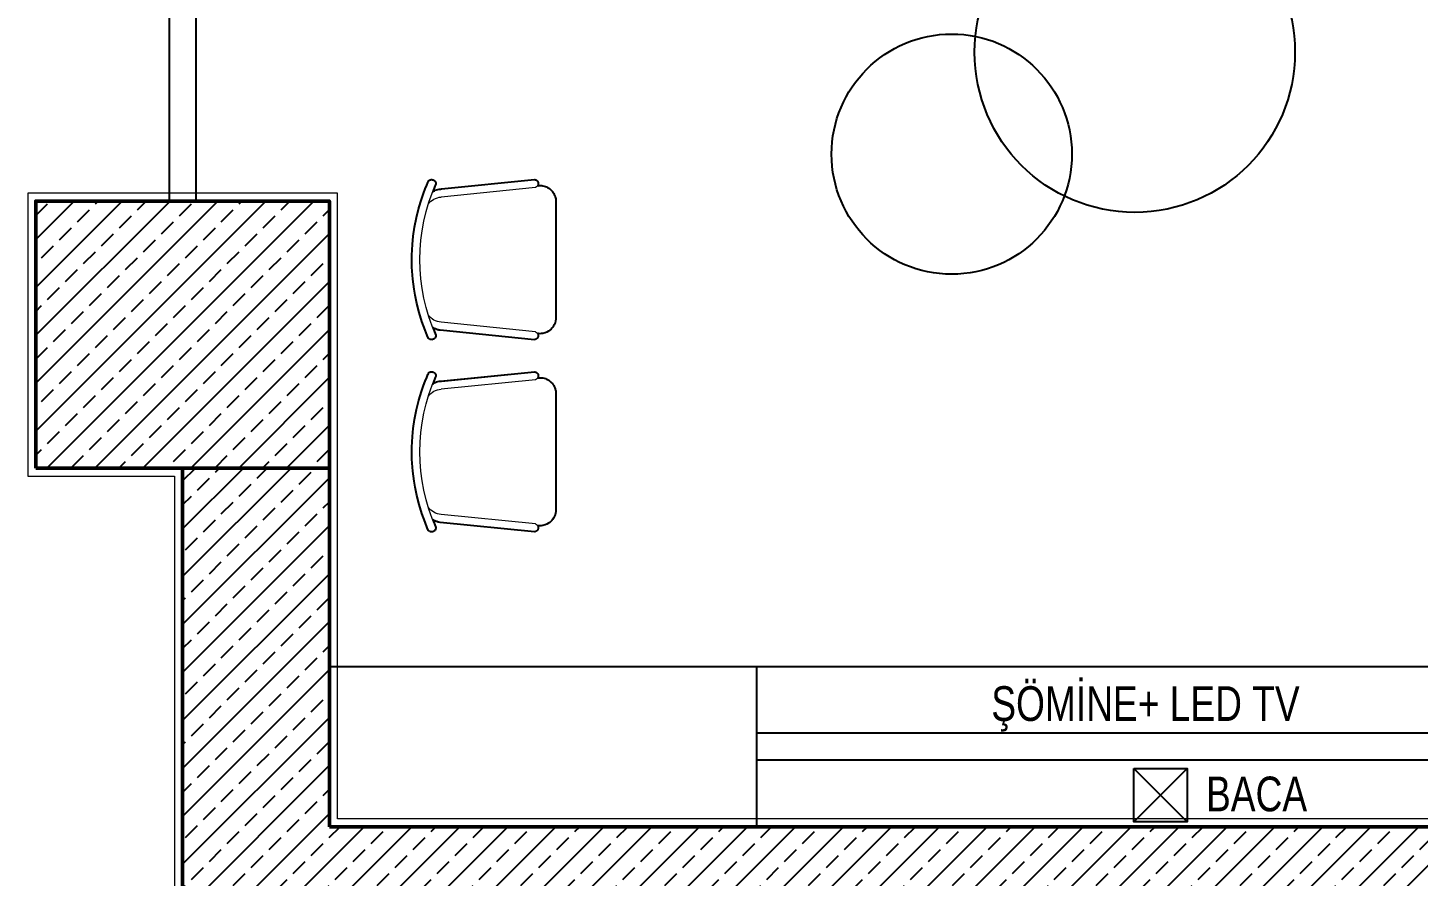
# Model space of a CAD drawing. Header units: millimetres. Extents: x 1443065 to 1517367, y 3763150 to 3779068.
# Drawn here: x 1513052 to 1513573, y 3768604 to 3768922 of the extents above; entities that cross this region are included whole.
import ezdxf

# ---------------------------------------------------------------- set-up
doc = ezdxf.new("R2010")
doc.units = ezdxf.units.MM
for name, color, linetype in [('1 tefriş 2', 8, 'Continuous'), ('m-TAR_duvar', 8, 'Continuous'), ('m-TFR_', 1, 'Continuous')]:
    doc.layers.add(name, color=color, linetype=linetype)
for name, color, linetype, lineweight in [('A_TEFRIS', 173, 'Continuous', 9), ('SIVA', 3, 'Continuous', 9), ('TASIYICI', 170, 'Continuous', 50)]:
    doc.layers.add(name, color=color, linetype=linetype, lineweight=lineweight)
doc.styles.add('BLM_YAZI', font='stylu.ttf', dxfattribs={"width": 0.8})

# ---------------------------------------------------------------- blocks, each defined once
blk = doc.blocks.new('fffef')
for p, q in [((1.55, 21.76), (1.37, 21.57)), ((1.81, 21.99), (1.55, 21.76)), ((2.03, 22.16), (1.81, 21.99)), ((2.25, 22.31), (2.03, 22.16)), ((2.61, 22.52), (2.25, 22.31)), ((2.96, 22.7), (2.61, 22.52)), ((3.29, 22.83), (2.96, 22.7)), ((3.66, 22.95), (3.29, 22.83)), ((4.09, 23.05), (3.66, 22.95)), ((4.39, 23.1), (4.09, 23.05)), ((4.79, 23.13), (4.39, 23.1)), ((5.37, 23.12), (4.79, 23.13)), ((5.7, 23.08), (5.37, 23.12)), ((5.53, 23.86), (5.52, 23.73)), ((5.52, 23.73), (5.53, 23.66)), ((5.57, 24.08), (5.53, 23.86)), ((5.53, 23.66), (5.55, 23.47)), ((5.55, 23.47), (5.59, 23.32)), ((5.67, 24.32), (5.57, 24.08)), ((5.59, 23.32), (5.64, 23.2)), ((5.64, 23.2), (5.67, 23.14)), ((5.77, 24.48), (5.67, 24.32)), ((5.67, 23.14), (5.69, 23.11)), ((5.69, 23.11), (5.7, 23.08)), ((5.83, 24.56), (5.77, 24.48)), ((5.94, 24.67), (5.83, 24.56)), ((6.07, 24.78), (5.94, 24.67)), ((6.26, 24.89), (6.07, 24.78)), ((6.36, 24.93), (6.26, 24.89)), ((6.41, 24.95), (6.36, 24.93)), ((6.55, 24.98), (6.41, 24.95)), ((6.67, 25), (6.55, 24.98)), ((35.77, 22.07), (6.67, 25)), ((36.04, 22.04), (35.77, 22.07)), ((36.41, 22), (36.04, 22.04)), ((36.83, 21.92), (36.41, 22)), ((37.24, 21.8), (36.83, 21.92)), ((37.65, 21.65), (37.24, 21.8)), ((37.46, 23.72), (37.45, 23.63)), ((37.45, 23.63), (37.56, 23.38)), ((37.47, 23.83), (37.46, 23.72)), ((37.51, 24.03), (37.47, 23.83)), ((37.58, 24.2), (37.51, 24.03)), ((37.56, 23.38), (37.65, 23.18)), ((37.67, 24.37), (37.58, 24.2)), ((37.65, 23.18), (37.77, 22.91)), ((37.78, 24.52), (37.67, 24.37)), ((37.77, 22.91), (38.48, 21.19)), ((37.88, 24.62), (37.78, 24.52)), ((37.98, 24.71), (37.88, 24.62)), ((38.14, 24.82), (37.98, 24.71)), ((38.3, 24.9), (38.14, 24.82)), ((38.49, 24.96), (38.3, 24.9)), ((38.7, 24.99), (38.49, 24.96)), ((38.91, 25), (38.7, 24.99)), ((39.18, 24.95), (38.91, 25)), ((39.36, 24.89), (39.18, 24.95)), ((39.52, 24.81), (39.36, 24.89)), ((39.63, 24.74), (39.52, 24.81)), ((39.73, 24.65), (39.63, 24.74)), ((39.83, 24.45), (39.73, 24.65)), ((39.98, 24.1), (39.83, 24.45)), ((40.35, 23.22), (39.98, 24.1)), ((40.82, 22.07), (40.35, 23.22)), ((41.35, 20.67), (40.82, 22.07)), ((0.01, 18.51), (0, 17.94)), ((0, 17.94), (0, -18.13)), ((0.04, 18.74), (0.01, 18.51)), ((0.07, 18.95), (0.04, 18.74)), ((0.13, 19.25), (0.07, 18.95)), ((0.23, 19.64), (0.13, 19.25)), ((0.35, 19.97), (0.23, 19.64)), ((0.53, 20.37), (0.35, 19.97)), ((0.68, 20.65), (0.53, 20.37)), ((0.84, 20.91), (0.68, 20.65)), ((1.11, 21.27), (0.84, 20.91)), ((1.37, 21.57), (1.11, 21.27)), ((37.93, 21.52), (37.65, 21.65)), ((38.21, 21.36), (37.93, 21.52)), ((38.48, 21.19), (38.21, 21.36)), ((42, 18.8), (41.35, 20.67)), ((42.8, 16.13), (42, 18.8)), ((43.54, 13.2), (42.8, 16.13)), ((44.14, 10.12), (43.54, 13.2)), ((44.56, 7.3), (44.14, 10.12)), ((44.81, 4.72), (44.56, 7.3)), ((44.98, 1.39), (44.81, 4.72)), ((44.96, -2.33), (44.98, 1.39)), ((44.69, -6.1), (44.96, -2.33)), ((44.29, -9.2), (44.69, -6.1)), ((43.43, -13.69), (43.98, -11.07)), ((43.98, -11.07), (44.29, -9.2)), ((41.84, -19.28), (42.7, -16.5)), ((42.7, -16.5), (43.43, -13.69)), ((0, -18.13), (0.03, -18.72)), ((0.03, -18.72), (0.1, -19.12)), ((0.1, -19.12), (0.25, -19.69)), ((0.25, -19.69), (0.34, -19.94)), ((0.34, -19.94), (0.52, -20.35)), ((0.52, -20.35), (0.71, -20.69)), ((0.71, -20.69), (0.97, -21.09)), ((0.97, -21.09), (1.24, -21.43)), ((1.24, -21.43), (1.5, -21.7)), ((37.42, -21.74), (37.6, -21.66)), ((38.48, -21.19), (37.45, -23.63)), ((37.6, -21.66), (37.83, -21.57)), ((37.83, -21.57), (38.09, -21.43)), ((38.09, -21.43), (38.34, -21.28)), ((38.34, -21.28), (38.48, -21.19)), ((40.84, -22.01), (41.84, -19.28)), ((1.5, -21.7), (1.87, -22.03)), ((1.87, -22.03), (2.29, -22.34)), ((2.29, -22.34), (2.85, -22.65)), ((2.85, -22.65), (3.35, -22.85)), ((3.35, -22.85), (4.08, -23.05)), ((4.08, -23.05), (4.6, -23.12)), ((4.6, -23.12), (5, -23.13)), ((5, -23.13), (5.39, -23.12)), ((5.39, -23.12), (5.56, -23.1)), ((5.54, -23.53), (5.53, -23.66)), ((5.53, -23.66), (5.53, -23.86)), ((5.53, -23.86), (5.54, -23.92)), ((5.58, -23.36), (5.54, -23.53)), ((5.54, -23.92), (5.56, -24.05)), ((5.56, -23.1), (5.61, -23.1)), ((5.56, -24.05), (5.61, -24.2)), ((5.62, -23.24), (5.58, -23.36)), ((5.61, -23.1), (5.66, -23.09)), ((5.61, -24.2), (5.67, -24.33)), ((5.7, -23.08), (5.62, -23.24)), ((5.66, -23.09), (5.7, -23.08)), ((5.67, -24.33), (5.73, -24.43)), ((5.73, -24.43), (5.8, -24.53)), ((5.8, -24.53), (5.87, -24.6)), ((5.87, -24.6), (5.95, -24.68)), ((5.95, -24.68), (6.04, -24.76)), ((6.04, -24.76), (6.14, -24.83)), ((6.14, -24.83), (6.23, -24.87)), ((6.23, -24.87), (6.34, -24.92)), ((6.34, -24.92), (6.46, -24.96)), ((6.46, -24.96), (6.56, -24.98)), ((6.56, -24.98), (6.67, -25)), ((6.67, -25), (36.16, -22.03)), ((36.16, -22.03), (36.51, -21.98)), ((36.51, -21.98), (36.77, -21.93)), ((36.77, -21.93), (36.99, -21.88)), ((36.99, -21.88), (37.2, -21.81)), ((37.2, -21.81), (37.42, -21.74)), ((37.45, -23.63), (37.48, -23.9)), ((37.48, -23.9), (37.6, -24.24)), ((37.6, -24.24), (37.72, -24.44)), ((37.72, -24.44), (37.87, -24.62)), ((37.87, -24.62), (38.04, -24.75)), ((38.04, -24.75), (38.26, -24.88)), ((38.26, -24.88), (38.52, -24.97)), ((38.52, -24.97), (38.74, -25)), ((38.74, -25), (38.94, -24.99)), ((38.94, -24.99), (39.06, -24.98)), ((39.06, -24.98), (39.18, -24.95)), ((39.18, -24.95), (39.35, -24.9)), ((39.35, -24.9), (39.44, -24.85)), ((39.44, -24.85), (39.58, -24.77)), ((39.58, -24.77), (39.67, -24.7)), ((39.67, -24.7), (39.73, -24.65)), ((39.73, -24.65), (40.15, -23.7)), ((40.15, -23.7), (40.84, -22.01))]:
    blk.add_line(p, q)
at = {"layer": 'A_TEFRIS'}
for p, q in [((6.42, 22.51), (35.79, 19.55)), ((6.67, 25), (36.04, 22.04)), ((0, 18.13), (0, -18.13)), ((6.42, -22.51), (35.79, -19.55)), ((6.67, -25), (36.04, -22.04))]:
    blk.add_line(p, q, dxfattribs=at)
for centre, radius, start, end in [((5, 18.13), 5, 81.9422, 180), ((6.8, 23.73), 1.28, 95.9191, 252.5915), ((35.66, 17), 5.05, 56.0631, 85.6688), ((38.82, 23.63), 1.37, 48.2766, 180.0645), ((-15.35, 0), 57.85, 335.8904, 24.1096), ((-15.35, 0), 60.35, 335.8879, 24.1121), ((35.41, 14.01), 5.55, 37.2213, 85.4268), ((5, -18.13), 5, 180, 278.0578), ((35.41, -14.01), 5.55, 274.5732, 322.7787), ((35.66, -17), 5.05, 274.3312, 303.9369), ((6.8, -23.73), 1.28, 107.4085, 264.0809), ((38.82, -23.63), 1.37, 179.9355, 311.7234)]:
    blk.add_arc(centre, radius, start, end, dxfattribs=at)

msp = doc.modelspace()

# ---------------------------------------------------------------- hatches: boundary and pattern name
at = {"layer": 'm-TAR_duvar'}
h = msp.add_hatch(dxfattribs=at)
h.set_pattern_fill('ANSI33', color=256, scale=2)
h.set_pattern_definition([(45, (-82570.414, -4962.345), (-8.98025612, 8.98025612), []), (45, (-82561.433, -4962.345), (-8.98025612, 8.98025612), [6.35, -3.175])])
h.paths.add_polyline_path([(1513165.07, 3768856.58), (1513055.07, 3768856.58), (1513055.07, 3768756.58), (1513165.07, 3768756.58)])
h = msp.add_hatch(dxfattribs=at)
h.set_pattern_fill('ANSI33', color=256, scale=2)
h.set_pattern_definition([(45, (-82570.414, -58953.389), (-8.98025612, 8.98025612), []), (45, (-82561.433, -58953.389), (-8.98025612, 8.98025612), [6.35, -3.175])])
h.paths.add_polyline_path([(1513110.07, 3768756.58), (1513110.07, 3768577.19), (1513795.14, 3768577.19), (1513795.14, 3768567.19), (1513840.14, 3768567.19), (1513840.14, 3768756.58), (1513785.14, 3768756.58), (1513785.14, 3768622.19), (1513165.43, 3768622.19), (1513165.07, 3768756.58)])

# ---------------------------------------------------------------- linework, layer by layer
at = {"layer": '1 tefriş 2'}
for p, q in [((1513105.14, 3768856.58), (1513105.14, 3769117.36)), ((1513115.14, 3768856.58), (1513115.14, 3769117.36))]:
    msp.add_line(p, q, dxfattribs=at)
at = {"layer": 'm-TFR_'}
for p, q in [((1513165.07, 3768682.19), (1513785.14, 3768682.19)), ((1513325.1, 3768682.19), (1513325.1, 3768622.19)), ((1513486.42, 3768644.01), (1513466.42, 3768624.01)), ((1513466.42, 3768644.01), (1513486.42, 3768624.01))]:
    msp.add_line(p, q, dxfattribs=at)
for points in [[(1513325.1, 3768657.19), (1513325.1, 3768647.19), (1513625.1, 3768647.19), (1513625.1, 3768657.19)], [(1513466.42, 3768644.01), (1513486.42, 3768644.01), (1513486.42, 3768624.01), (1513466.42, 3768624.01)]]:
    msp.add_lwpolyline(points, close=True, dxfattribs=at)
for centre, radius in [((1513466.78, 3768912.36), 60), ((1513398.19, 3768874.18), 45)]:
    msp.add_circle(centre, radius, dxfattribs=at)
at = {"layer": 'SIVA'}
msp.add_lwpolyline([(1513782.07, 3769414.59), (1513782.07, 3769344.09), (1513867.07, 3769344.09), (1513867.07, 3768859.58), (1513782.07, 3768859.58), (1513782.07, 3768625.19), (1513168.07, 3768625.19), (1513168.07, 3768859.58), (1513052.07, 3768859.58), (1513052.07, 3768753.58), (1513107.07, 3768753.58), (1513107.07, 3768270.98)], dxfattribs=at)
at = {"layer": 'TASIYICI'}
for p, q in [((1513110.07, 3768577.19), (1513110.07, 3768756.58)), ((1513165.07, 3768622.19), (1513165.07, 3768756.58)), ((1513165.07, 3768622.19), (1513785.14, 3768622.19))]:
    msp.add_line(p, q, dxfattribs=at)
msp.add_lwpolyline([(1513055.07, 3768756.58), (1513165.07, 3768756.58), (1513165.07, 3768856.58), (1513055.07, 3768856.58)], close=True, dxfattribs=at)

# ---------------------------------------------------------------- block references
at = {"layer": 'm-TFR_', "xscale": -1.2, "yscale": 1.2, "zscale": 1.2}
for p in [(1513249.92, 3768834.66), (1513249.92, 3768762.66)]:
    msp.add_blockref('fffef', p, dxfattribs=at)

# ---------------------------------------------------------------- texts
at = {"layer": 'm-TFR_', "char_height": 13, "width": 330.6165, "attachment_point": 7, "style": 'BLM_YAZI'}
for s, insert in [('\\pt109.9995;ŞÖMİNE+ LED TV', (1513413.02, 3768657.81)), ('\\pt109.9995;BACA', (1513493.47, 3768627.77))]:
    msp.add_mtext(s, dxfattribs=dict(at, insert=insert))

doc.saveas('drawing.dxf')
